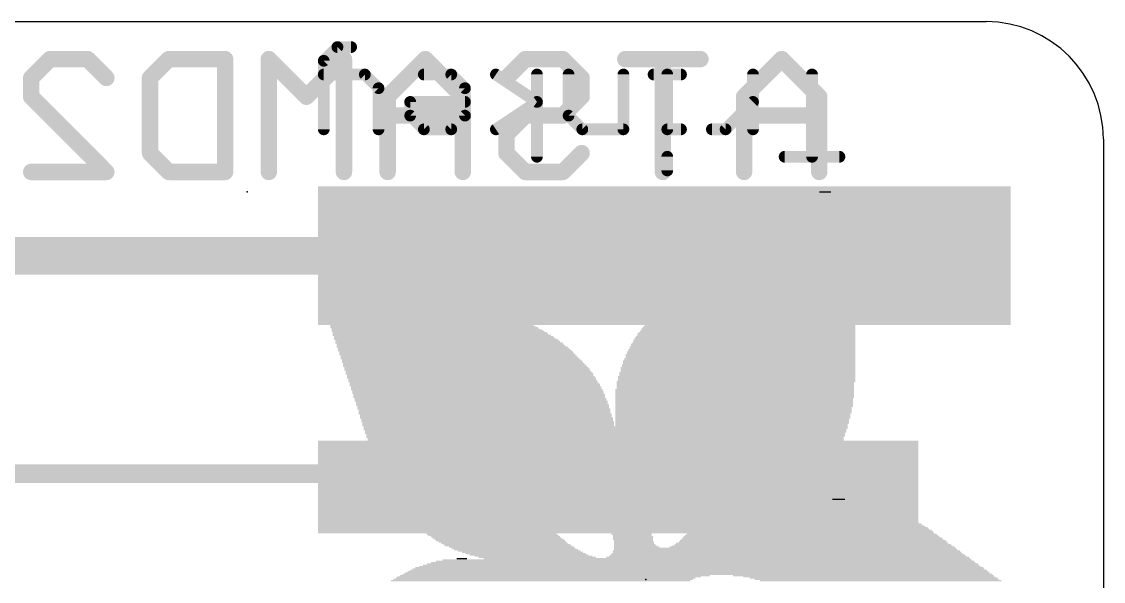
# Model space of a CAD drawing. Extents: x 1.7 to 53.6, y -6.2 to 6.2.
# Drawn here: x 41.88 to 53.59, y -0.02 to 6.03 of the extents above; entities that cross this region are included whole.
import ezdxf

# ---------------------------------------------------------------- set-up
doc = ezdxf.new("R2010")
doc.units = 0
for name, color, linetype in [('1', 12, 'CONTINUOUS'), ('20', 53, 'CONTINUOUS'), ('21', 40, 'CONTINUOUS'), ('22', 6, 'CONTINUOUS'), ('23', 53, 'CONTINUOUS'), ('24', 53, 'CONTINUOUS')]:
    doc.layers.add(name, color=color, linetype=linetype)

# ---------------------------------------------------------------- blocks, each defined once
blk = doc.blocks.new('RECT')
blk.add_solid([(-0.5, -0.5), (0.5, -0.5), (-0.5, 0.5), (0.5, 0.5)])

msp = doc.modelspace()

# ---------------------------------------------------------------- linework, layer by layer
at = {"layer": '1'}
for points, const_width in [([(48.841, 3.5), (38.5602, 3.5)], 0.4064), ([(48.198, 1.143), (40.1987, 1.143)], 0.2032), ([(48.341, 1), (48.198, 1.143)], 0.2032)]:
    msp.add_lwpolyline(points, dxfattribs=dict(at, const_width=const_width))
for points, const_width in [([(48.841, 3.3984, 1), (48.841, 3.6016)], 0.2032), ([(48.2339, 1.1789, 1), (48.1621, 1.1071)], 0.1016), ([(48.198, 1.0922, 1), (48.198, 1.1938)], 0.1016), ([(48.3051, 0.9641, 1), (48.3769, 1.0359)], 0.1016)]:
    msp.add_lwpolyline(points, format="xyb", dxfattribs=dict(at, const_width=const_width))
at = {"layer": '20'}
for p, q in [((4.445, 6.0325), (52.324, 6.0325)), ((53.594, 4.7625), (53.594, -4.7625))]:
    msp.add_line(p, q, dxfattribs=at)
msp.add_arc((52.324, 4.7625), 1.27, 0, 90, dxfattribs=at)
at = {"layer": '21', "const_width": 0.127}
for points in [[(45.1539, 5.6093), (45.3022, 5.7576)], [(45.3022, 5.7576), (45.4505, 5.7576)], [(45.1539, 4.8678), (45.1539, 5.6093)], [(45.5988, 5.461), (45.1539, 5.461)], [(45.7471, 5.3127), (45.5988, 5.461)], [(46.2377, 5.461), (46.5343, 5.461)], [(46.5343, 5.461), (46.6826, 5.3127)], [(47.0173, 5.461), (47.4622, 5.1644)], [(47.4622, 5.461), (47.4622, 4.5712)], [(47.8045, 5.0161), (47.8045, 5.461)], [(48.3977, 5.461), (48.3977, 4.8678)], [(49.0214, 5.461), (48.7248, 5.461)], [(48.8731, 4.8678), (48.8731, 5.461)], [(49.801, 5.461), (49.801, 4.8678)], [(50.4399, 5.461), (50.4399, 4.5712)], [(45.7471, 4.8678), (45.7471, 5.3127)], [(46.6826, 5.3127), (46.6826, 5.0161)], [(46.0894, 5.0161), (46.0894, 5.1644)], [(46.0894, 5.1644), (46.6826, 5.1644)], [(47.4622, 5.1644), (47.0173, 4.8678)], [(49.801, 5.1644), (49.5044, 4.8678)], [(46.2377, 4.8678), (46.0894, 5.0161)], [(46.6826, 5.0161), (46.5343, 4.8678)], [(47.9528, 4.8678), (47.8045, 5.0161)], [(46.5343, 4.8678), (46.2377, 4.8678)], [(48.3977, 4.8678), (47.9528, 4.8678)], [(49.0214, 4.8678), (48.8731, 4.8678)], [(49.5044, 4.8678), (49.3561, 4.8678)], [(48.8731, 4.4229), (48.8731, 4.5712)], [(50.7365, 4.5712), (50.1433, 4.5712)]]:
    msp.add_lwpolyline(points, dxfattribs=at)
at = {"layer": '21', "const_width": 0.0635}
for points in [[(45.3022, 5.7893, 1), (45.3022, 5.7258)], [(45.3246, 5.7351, 1), (45.2797, 5.78)], [(45.4505, 5.7258, 1), (45.4505, 5.7893)], [(45.1857, 5.6093, 1), (45.1221, 5.6093)], [(45.1314, 5.6317, 1), (45.1764, 5.5868)], [(45.1539, 5.4928, 1), (45.1539, 5.4293)], [(45.6212, 5.4835, 1), (45.5763, 5.4385)], [(45.5988, 5.4293, 1), (45.5988, 5.4928)], [(46.2377, 5.4928, 1), (46.2377, 5.4293)], [(46.5568, 5.4835, 1), (46.5118, 5.4385)], [(46.5343, 5.4293, 1), (46.5343, 5.4928)], [(47.0349, 5.4874, 1), (46.9997, 5.4346)], [(47.4939, 5.461, 1), (47.4304, 5.461)], [(47.8363, 5.461, 1), (47.7728, 5.461)], [(48.4295, 5.461, 1), (48.366, 5.461)], [(48.7248, 5.4928, 1), (48.7248, 5.4293)], [(48.9048, 5.461, 1), (48.8413, 5.461)], [(49.0214, 5.4293, 1), (49.0214, 5.4928)], [(49.8327, 5.461, 1), (49.7692, 5.461)], [(50.4717, 5.461, 1), (50.4082, 5.461)], [(45.7788, 5.3127, 1), (45.7153, 5.3127)], [(45.7246, 5.2903, 1), (45.7695, 5.3352)], [(46.7143, 5.3127, 1), (46.6508, 5.3127)], [(46.6601, 5.2903, 1), (46.705, 5.3352)], [(46.0894, 5.1962, 1), (46.0894, 5.1327)], [(46.1212, 5.1644, 1), (46.0577, 5.1644)], [(46.6826, 5.1327, 1), (46.6826, 5.1962)], [(47.4798, 5.138, 1), (47.4446, 5.1908)], [(47.4446, 5.138, 1), (47.4798, 5.1908)], [(49.8234, 5.142, 1), (49.7785, 5.1869)], [(46.0577, 5.0161, 1), (46.1212, 5.0161)], [(46.1119, 5.0386, 1), (46.067, 4.9937)], [(46.6508, 5.0161, 1), (46.7143, 5.0161)], [(46.705, 4.9937, 1), (46.6601, 5.0386)], [(47.7728, 5.0161, 1), (47.8363, 5.0161)], [(47.827, 5.0386, 1), (47.7821, 4.9937)], [(46.2377, 4.8996, 1), (46.2377, 4.8361)], [(46.2153, 4.8454, 1), (46.2602, 4.8903)], [(46.5118, 4.8903, 1), (46.5568, 4.8454)], [(46.5343, 4.8361, 1), (46.5343, 4.8996)], [(46.9997, 4.8942, 1), (47.0349, 4.8414)], [(47.9528, 4.8996, 1), (47.9528, 4.8361)], [(47.9304, 4.8454, 1), (47.9753, 4.8903)], [(48.3977, 4.8361, 1), (48.3977, 4.8996)], [(48.8731, 4.8996, 1), (48.8731, 4.8361)], [(49.0214, 4.8361, 1), (49.0214, 4.8996)], [(49.3561, 4.8996, 1), (49.3561, 4.8361)], [(49.4819, 4.8903, 1), (49.5268, 4.8454)], [(49.5044, 4.8361, 1), (49.5044, 4.8996)], [(45.1221, 4.8678, 1), (45.1857, 4.8678)], [(45.7153, 4.8678, 1), (45.7788, 4.8678)], [(48.366, 4.8678, 1), (48.4295, 4.8678)], [(48.8413, 4.8678, 1), (48.9048, 4.8678)], [(49.7692, 4.8678, 1), (49.8327, 4.8678)], [(47.4304, 4.5712, 1), (47.4939, 4.5712)], [(48.9048, 4.5712, 1), (48.8413, 4.5712)], [(50.1433, 4.603, 1), (50.1433, 4.5395)], [(50.4082, 4.5712, 1), (50.4717, 4.5712)], [(50.7365, 4.5395, 1), (50.7365, 4.603)], [(48.8413, 4.4229, 1), (48.9048, 4.4229)]]:
    msp.add_lwpolyline(points, format="xyb", dxfattribs=at)
at = {"layer": '22', "const_width": 0.1778}
for points in [[(41.9865, 5.4238), (42.1899, 5.6271)], [(42.1899, 5.6271), (42.5966, 5.6271)], [(42.5966, 5.6271), (42.8, 5.4238)], [(43.2728, 5.4238), (43.4762, 5.6271)], [(43.4762, 5.6271), (44.0863, 5.6271)], [(44.0863, 5.6271), (44.0863, 4.4069)], [(44.9659, 5.2204), (44.5592, 5.6271)], [(44.5592, 5.6271), (44.5592, 4.4069)], [(45.3727, 5.6271), (44.9659, 5.2204)], [(45.3727, 4.4069), (45.3727, 5.6271)], [(46.2522, 5.6271), (45.8455, 5.2204)], [(46.659, 5.2204), (46.2522, 5.6271)], [(47.1318, 5.4238), (47.3352, 5.6271)], [(47.3352, 5.6271), (47.742, 5.6271)], [(47.742, 5.6271), (47.9453, 5.4238)], [(49.2317, 5.6271), (48.4182, 5.6271)], [(48.8249, 4.4069), (48.8249, 5.6271)], [(50.1113, 5.6271), (49.7045, 5.2204)], [(50.518, 5.2204), (50.1113, 5.6271)], [(41.9865, 5.2204), (41.9865, 5.4238)], [(43.2728, 4.6103), (43.2728, 5.4238)], [(47.9453, 5.4238), (47.9453, 5.2204)], [(42.8, 4.4069), (41.9865, 5.2204)], [(45.8455, 5.2204), (45.8455, 4.4069)], [(46.659, 4.4069), (46.659, 5.2204)], [(47.9453, 5.2204), (47.742, 5.017)], [(49.7045, 5.2204), (49.7045, 4.4069)], [(50.518, 4.4069), (50.518, 5.2204)], [(46.659, 5.017), (45.8455, 5.017)], [(47.3352, 5.017), (47.1318, 4.8136)], [(47.742, 5.017), (47.3352, 5.017)], [(50.518, 5.017), (49.7045, 5.017)], [(47.1318, 4.8136), (47.1318, 4.6103)], [(43.4762, 4.4069), (43.2728, 4.6103)], [(47.1318, 4.6103), (47.3352, 4.4069)], [(47.742, 4.4069), (47.9453, 4.6103)], [(41.9865, 4.4069), (42.8, 4.4069)], [(44.0863, 4.4069), (43.4762, 4.4069)], [(47.3352, 4.4069), (47.742, 4.4069)]]:
    msp.add_lwpolyline(points, dxfattribs=at)
at = {"layer": '22', "const_width": 0.0889}
for points in [[(42.1899, 5.6716, 1), (42.1899, 5.5827)], [(42.2213, 5.5957, 1), (42.1584, 5.6586)], [(42.628, 5.6586, 1), (42.5652, 5.5957)], [(42.5966, 5.5827, 1), (42.5966, 5.6716)], [(43.4762, 5.6716, 1), (43.4762, 5.5827)], [(43.5076, 5.5957, 1), (43.4448, 5.6586)], [(44.1308, 5.6271, 1), (44.0419, 5.6271)], [(44.0863, 5.5827, 1), (44.0863, 5.6716)], [(44.5906, 5.6586, 1), (44.5277, 5.5957)], [(44.6036, 5.6271, 1), (44.5147, 5.6271)], [(45.4171, 5.6271, 1), (45.3282, 5.6271)], [(45.4041, 5.5957, 1), (45.3412, 5.6586)], [(46.2837, 5.6586, 1), (46.2208, 5.5957)], [(46.2837, 5.5957, 1), (46.2208, 5.6586)], [(47.3352, 5.6716, 1), (47.3352, 5.5827)], [(47.3666, 5.5957, 1), (47.3038, 5.6586)], [(47.7734, 5.6586, 1), (47.7105, 5.5957)], [(47.742, 5.5827, 1), (47.742, 5.6716)], [(48.4182, 5.6716, 1), (48.4182, 5.5827)], [(48.8694, 5.6271, 1), (48.7805, 5.6271)], [(49.2317, 5.5827, 1), (49.2317, 5.6716)], [(50.1427, 5.6586, 1), (50.0798, 5.5957)], [(50.1427, 5.5957, 1), (50.0798, 5.6586)], [(42.0309, 5.4238, 1), (41.942, 5.4238)], [(43.3173, 5.4238, 1), (43.2284, 5.4238)], [(47.9898, 5.4238, 1), (47.9009, 5.4238)], [(41.9551, 5.4552, 1), (42.0179, 5.3923)], [(42.7685, 5.3923, 1), (42.8314, 5.4552)], [(43.2414, 5.4552, 1), (43.3043, 5.3923)], [(47.1004, 5.4552, 1), (47.1633, 5.3923)], [(47.9139, 5.3923, 1), (47.9768, 5.4552)], [(42.0179, 5.2518, 1), (41.9551, 5.189)], [(44.9345, 5.2518, 1), (44.9973, 5.189)], [(44.9345, 5.189, 1), (44.9973, 5.2518)], [(45.8899, 5.2204, 1), (45.801, 5.2204)], [(45.8141, 5.2518, 1), (45.8769, 5.189)], [(46.7034, 5.2204, 1), (46.6145, 5.2204)], [(46.6276, 5.189, 1), (46.6904, 5.2518)], [(47.9768, 5.189, 1), (47.9139, 5.2518)], [(49.6731, 5.2518, 1), (49.7359, 5.189)], [(49.749, 5.2204, 1), (49.6601, 5.2204)], [(50.5625, 5.2204, 1), (50.4736, 5.2204)], [(50.4866, 5.189, 1), (50.5494, 5.2518)], [(41.942, 5.2204, 1), (42.0309, 5.2204)], [(47.9009, 5.2204, 1), (47.9898, 5.2204)], [(45.8455, 5.0615, 1), (45.8455, 4.9726)], [(46.659, 4.9726, 1), (46.659, 5.0615)], [(47.3352, 5.0615, 1), (47.3352, 4.9726)], [(47.3666, 4.9856, 1), (47.3038, 5.0484)], [(47.7105, 5.0484, 1), (47.7734, 4.9856)], [(47.742, 4.9726, 1), (47.742, 5.0615)], [(49.7045, 5.0615, 1), (49.7045, 4.9726)], [(50.518, 4.9726, 1), (50.518, 5.0615)], [(47.1004, 4.8451, 1), (47.1633, 4.7822)], [(47.1763, 4.8136, 1), (47.0874, 4.8136)], [(43.3043, 4.6417, 1), (43.2414, 4.5788)], [(47.1633, 4.6417, 1), (47.1004, 4.5788)], [(47.9768, 4.5788, 1), (47.9139, 4.6417)], [(43.2284, 4.6103, 1), (43.3173, 4.6103)], [(47.0874, 4.6103, 1), (47.1763, 4.6103)], [(41.9865, 4.4514, 1), (41.9865, 4.3624)], [(42.7685, 4.3755, 1), (42.8314, 4.4383)], [(42.8, 4.3624, 1), (42.8, 4.4514)], [(43.4762, 4.4514, 1), (43.4762, 4.3624)], [(43.4448, 4.3755, 1), (43.5076, 4.4383)], [(44.0419, 4.4069, 1), (44.1308, 4.4069)], [(44.0863, 4.3624, 1), (44.0863, 4.4514)], [(44.5147, 4.4069, 1), (44.6036, 4.4069)], [(45.3282, 4.4069, 1), (45.4171, 4.4069)], [(45.801, 4.4069, 1), (45.8899, 4.4069)], [(46.6145, 4.4069, 1), (46.7034, 4.4069)], [(47.3352, 4.4514, 1), (47.3352, 4.3624)], [(47.3038, 4.3755, 1), (47.3666, 4.4383)], [(47.7105, 4.4383, 1), (47.7734, 4.3755)], [(47.742, 4.3624, 1), (47.742, 4.4514)], [(48.7805, 4.4069, 1), (48.8694, 4.4069)], [(49.6601, 4.4069, 1), (49.749, 4.4069)], [(50.4736, 4.4069, 1), (50.5625, 4.4069)]]:
    msp.add_lwpolyline(points, format="xyb", dxfattribs=at)
at = {"layer": '23'}
msp.add_point((48.641, 0), dxfattribs=at)
at = {"layer": '24'}
msp.add_point((44.323, 4.191), dxfattribs=at)

# ---------------------------------------------------------------- block references
at = {"layer": '1', "xscale": 7.5, "yscale": 1.5, "rotation": 180}
msp.add_blockref('RECT', (48.841, 3.5), dxfattribs=at)
at = {"layer": '1', "xscale": 6.5, "rotation": 180}
msp.add_blockref('RECT', (48.341, 1), dxfattribs=at)
at = {"layer": '22'}
for p, xscale, yscale in [((50.5746, 4.0932), 0.5029, 0.014), ((50.5746, 4.1072), 0.475, 0.014), ((50.5746, 4.1212), 0.4191, 0.0139), ((50.5816, 4.1351), 0.3772, 0.014), ((50.5746, 4.1491), 0.3353, 0.014), ((50.5746, 4.1631), 0.2794, 0.0139), ((50.5816, 4.177), 0.2095, 0.014), ((50.5816, 4.191), 0.1257, 0.014), ((50.5257, 3.9815), 0.7125, 0.0139), ((50.5327, 3.9954), 0.6985, 0.014), ((50.5466, 4.0094), 0.6705, 0.014), ((50.5466, 4.0233), 0.6426, 0.0139), ((50.5536, 4.0373), 0.6286, 0.014), ((50.5606, 4.0513), 0.5868, 0.014), ((50.5606, 4.0653), 0.5588, 0.014), ((50.5746, 4.0793), 0.5309, 0.0139), ((50.4629, 3.8697), 0.8941, 0.014), ((50.4698, 3.8837), 0.8802, 0.0139), ((50.4838, 3.8976), 0.8522, 0.014), ((50.4838, 3.9116), 0.8242, 0.014), ((50.4908, 3.9256), 0.8103, 0.014), ((50.5048, 3.9396), 0.7823, 0.0139), ((50.5117, 3.9535), 0.7684, 0.014), ((50.5257, 3.9675), 0.7404, 0.014), ((50.379, 3.744), 1.0618, 0.0139), ((50.386, 3.7579), 1.0478, 0.014), ((50.393, 3.7719), 1.0338, 0.014), ((50.407, 3.7859), 1.0059, 0.014), ((50.4139, 3.7999), 0.9919, 0.0139), ((50.4279, 3.8138), 0.964, 0.014), ((50.4349, 3.8278), 0.95, 0.014), ((50.4419, 3.8418), 0.936, 0.0139), ((50.4559, 3.8557), 0.9081, 0.014), ((50.3022, 3.6322), 1.2154, 0.014), ((50.3092, 3.6462), 1.2015, 0.014), ((50.3232, 3.6602), 1.1735, 0.0139), ((50.3301, 3.6741), 1.1596, 0.014), ((50.3371, 3.6881), 1.1456, 0.014), ((50.3511, 3.7021), 1.1176, 0.0139), ((50.3581, 3.716), 1.1037, 0.014), ((50.3651, 3.73), 1.0897, 0.014), ((50.2184, 3.5065), 1.3831, 0.014), ((50.2254, 3.5205), 1.3691, 0.0139), ((50.2324, 3.5344), 1.3551, 0.014), ((50.2463, 3.5484), 1.3272, 0.014), ((50.2533, 3.5624), 1.3132, 0.0139), ((50.2602, 3.5763), 1.2993, 0.014), ((50.2743, 3.5903), 1.2713, 0.014), ((50.2813, 3.6042), 1.2573, 0.0139), ((50.2882, 3.6182), 1.2434, 0.014), ((50.1416, 3.3947), 1.5367, 0.014), ((50.1485, 3.4087), 1.5228, 0.014), ((50.1555, 3.4226), 1.5088, 0.0139), ((50.1695, 3.4366), 1.4809, 0.014), ((50.1765, 3.4506), 1.4669, 0.014), ((50.1835, 3.4646), 1.4529, 0.0139), ((50.1974, 3.4785), 1.425, 0.014), ((50.2044, 3.4925), 1.411, 0.014), ((45.5454, 3.283), 0.6426, 0.0139), ((45.5314, 3.2969), 0.5868, 0.014), ((45.5175, 3.3109), 0.5309, 0.014), ((45.5035, 3.3249), 0.475, 0.0139), ((45.4965, 3.3388), 0.4051, 0.014), ((45.4825, 3.3528), 0.3492, 0.014), ((45.4686, 3.3668), 0.2655, 0.014), ((45.4616, 3.3808), 0.1677, 0.0139), ((50.0647, 3.283), 1.6904, 0.0139), ((50.0717, 3.2969), 1.6764, 0.014), ((50.0787, 3.3109), 1.6625, 0.014), ((50.0926, 3.3249), 1.6345, 0.0139), ((50.0996, 3.3388), 1.6206, 0.014), ((50.1066, 3.3528), 1.6066, 0.014), ((50.1206, 3.3668), 1.5787, 0.014), ((50.1275, 3.3808), 1.5647, 0.0139), ((45.6781, 3.1712), 1.0478, 0.014), ((45.699, 3.1572), 1.0897, 0.014), ((45.6572, 3.1852), 1.0059, 0.0139), ((45.6222, 3.2131), 0.908, 0.014), ((45.6432, 3.1991), 0.9499, 0.014), ((45.6083, 3.2271), 0.8521, 0.014), ((45.5733, 3.255), 0.7544, 0.014), ((45.5943, 3.241), 0.7963, 0.0139), ((45.5594, 3.269), 0.6985, 0.014), ((49.9739, 3.1572), 1.872, 0.014), ((49.9879, 3.1712), 1.8441, 0.014), ((49.9948, 3.1852), 1.8301, 0.0139), ((50.0019, 3.1991), 1.8161, 0.014), ((50.0158, 3.2131), 1.7882, 0.014), ((50.0228, 3.2271), 1.7742, 0.014), ((50.0368, 3.241), 1.7463, 0.0139), ((50.0438, 3.255), 1.7323, 0.014), ((50.0507, 3.269), 1.7184, 0.014), ((45.7549, 3.1153), 1.2294, 0.014), ((45.7968, 3.0874), 1.3132, 0.014), ((45.8387, 3.0594), 1.397, 0.014), ((45.8597, 3.0455), 1.439, 0.0139), ((45.734, 3.1293), 1.1875, 0.014), ((45.7759, 3.1014), 1.2713, 0.0139), ((45.8178, 3.0734), 1.3551, 0.014), ((45.72, 3.1433), 1.1316, 0.0139), ((49.9041, 3.0455), 2.0117, 0.0139), ((49.911, 3.0594), 1.9978, 0.014), ((49.925, 3.0734), 1.9698, 0.014), ((49.932, 3.0874), 1.9558, 0.014), ((49.939, 3.1014), 1.9419, 0.0139), ((49.946, 3.1153), 1.9279, 0.014), ((49.9599, 3.1293), 1.9, 0.014), ((49.9669, 3.1433), 1.886, 0.0139), ((45.8807, 3.0315), 1.4809, 0.014), ((45.9016, 3.0175), 1.5228, 0.014), ((45.9295, 3.0036), 1.5507, 0.0139), ((45.9505, 2.9896), 1.5926, 0.014), ((45.9715, 2.9756), 1.6345, 0.014), ((45.9994, 2.9617), 1.6904, 0.0139), ((46.0204, 2.9477), 1.7323, 0.014), ((46.0483, 2.9337), 1.7602, 0.014), ((49.8482, 2.9337), 2.1235, 0.014), ((49.8552, 2.9477), 2.1095, 0.014), ((49.8621, 2.9617), 2.0955, 0.0139), ((49.8691, 2.9756), 2.0816, 0.014), ((49.8761, 2.9896), 2.0676, 0.014), ((49.8831, 3.0036), 2.0536, 0.0139), ((49.8901, 3.0175), 2.0397, 0.014), ((49.8971, 3.0315), 2.0257, 0.014), ((46.0902, 2.9058), 1.844, 0.0139), ((46.0693, 2.9197), 1.8021, 0.014), ((46.1181, 2.8918), 1.8719, 0.014), ((46.1391, 2.8778), 1.9138, 0.014), ((46.1601, 2.8639), 1.9558, 0.0139), ((46.188, 2.8499), 1.9838, 0.014), ((46.2229, 2.822), 2.0536, 0.0139), ((46.2439, 2.808), 2.0955, 0.014), ((46.209, 2.8359), 2.0257, 0.014), ((49.7923, 2.808), 2.2352, 0.014), ((49.7993, 2.8359), 2.2213, 0.014), ((49.7993, 2.822), 2.2213, 0.0139), ((49.8063, 2.8499), 2.2073, 0.014), ((49.8133, 2.8639), 2.1933, 0.0139), ((49.8202, 2.8778), 2.1794, 0.014), ((49.8272, 2.8918), 2.1654, 0.014), ((49.8342, 2.9058), 2.1514, 0.0139), ((49.8411, 2.9197), 2.1375, 0.014), ((46.2649, 2.794), 2.1095, 0.014), ((46.2788, 2.78), 2.1374, 0.014), ((46.2998, 2.7661), 2.1793, 0.0139), ((46.3486, 2.7242), 2.2491, 0.0139), ((46.3347, 2.7381), 2.2212, 0.014), ((46.3208, 2.7521), 2.1933, 0.014), ((46.3626, 2.7102), 2.2492, 0.014), ((46.3766, 2.6962), 2.2771, 0.014), ((49.7504, 2.7102), 2.3191, 0.014), ((49.7504, 2.6962), 2.3191, 0.014), ((49.7574, 2.7242), 2.3051, 0.0139), ((49.7644, 2.7381), 2.2911, 0.014), ((49.7713, 2.7661), 2.2772, 0.0139), ((49.7713, 2.7521), 2.2772, 0.014), ((49.7783, 2.78), 2.2632, 0.014), ((49.7853, 2.794), 2.2492, 0.014), ((46.3906, 2.6823), 2.3051, 0.0139), ((46.4115, 2.6683), 2.319, 0.014), ((46.4185, 2.6543), 2.333, 0.014), ((46.4325, 2.6403), 2.3609, 0.014), ((46.4535, 2.6263), 2.3749, 0.0139), ((46.4604, 2.6124), 2.3888, 0.014), ((46.4744, 2.5984), 2.4168, 0.014), ((46.4884, 2.5844), 2.4169, 0.0139), ((46.4953, 2.5705), 2.4308, 0.014), ((49.7084, 2.5844), 2.4029, 0.0139), ((49.7084, 2.5705), 2.4029, 0.014), ((49.7155, 2.6124), 2.3889, 0.014), ((49.7155, 2.5984), 2.3889, 0.014), ((49.7225, 2.6263), 2.3749, 0.0139), ((49.7294, 2.6543), 2.361, 0.014), ((49.7294, 2.6403), 2.361, 0.014), ((49.7364, 2.6683), 2.347, 0.014), ((49.7434, 2.6823), 2.333, 0.0139), ((46.5093, 2.5565), 2.4588, 0.014), ((46.5303, 2.5286), 2.4727, 0.014), ((46.5442, 2.5146), 2.5006, 0.014), ((46.5233, 2.5426), 2.4587, 0.0139), ((46.5582, 2.5006), 2.5006, 0.014), ((46.5652, 2.4867), 2.5146, 0.0139), ((46.5722, 2.4727), 2.5286, 0.014), ((46.5862, 2.4587), 2.5285, 0.014), ((49.6736, 2.4587), 2.4727, 0.014), ((49.6805, 2.4867), 2.4588, 0.0139), ((49.6805, 2.4727), 2.4588, 0.014), ((49.6875, 2.5146), 2.4448, 0.014), ((49.6875, 2.5006), 2.4448, 0.014), ((49.6945, 2.5426), 2.4308, 0.0139), ((49.6945, 2.5286), 2.4308, 0.014), ((49.7015, 2.5565), 2.4169, 0.014), ((46.6001, 2.4308), 2.5565, 0.014), ((46.5932, 2.4447), 2.5425, 0.0139), ((46.614, 2.4168), 2.5565, 0.014), ((46.6211, 2.4028), 2.5705, 0.0139), ((46.6281, 2.3889), 2.5845, 0.014), ((46.642, 2.3749), 2.5844, 0.014), ((46.649, 2.3609), 2.5984, 0.014), ((46.656, 2.347), 2.6124, 0.0139), ((49.6526, 2.3609), 2.5146, 0.014), ((49.6526, 2.347), 2.5146, 0.0139), ((49.6596, 2.3889), 2.5007, 0.014), ((49.6596, 2.3749), 2.5007, 0.014), ((49.6666, 2.4308), 2.4867, 0.014), ((49.6666, 2.4168), 2.4867, 0.014), ((49.6666, 2.4028), 2.4867, 0.0139), ((49.6736, 2.4447), 2.4727, 0.0139), ((46.67, 2.333), 2.6124, 0.014), ((46.677, 2.319), 2.6263, 0.014), ((46.684, 2.3051), 2.6403, 0.0139), ((46.6979, 2.2911), 2.6404, 0.014), ((46.7049, 2.2771), 2.6543, 0.014), ((46.7049, 2.2631), 2.6543, 0.0139), ((46.7189, 2.2492), 2.6543, 0.014), ((46.7328, 2.2212), 2.6822, 0.014), ((46.7259, 2.2352), 2.6683, 0.014), ((49.6316, 2.2352), 2.5566, 0.014), ((49.6316, 2.2212), 2.5566, 0.014), ((49.6386, 2.2911), 2.5426, 0.014), ((49.6386, 2.2771), 2.5426, 0.014), ((49.6386, 2.2631), 2.5426, 0.0139), ((49.6386, 2.2492), 2.5426, 0.014), ((49.6456, 2.319), 2.5286, 0.014), ((49.6456, 2.3051), 2.5286, 0.0139), ((49.6526, 2.333), 2.5146, 0.014), ((46.7398, 2.2073), 2.6682, 0.0139), ((46.7468, 2.1933), 2.6822, 0.014), ((46.7538, 2.1793), 2.6962, 0.014), ((46.7677, 2.1514), 2.6963, 0.014), ((46.7677, 2.1374), 2.6963, 0.014), ((46.7608, 2.1654), 2.6823, 0.0139), ((46.7817, 2.1235), 2.6962, 0.0139), ((46.7887, 2.1095), 2.7102, 0.014), ((49.6177, 2.1374), 2.5845, 0.014), ((49.6106, 2.1235), 2.5705, 0.0139), ((49.6106, 2.1095), 2.5705, 0.014), ((49.6247, 2.1933), 2.5705, 0.014), ((49.6247, 2.1793), 2.5705, 0.014), ((49.6247, 2.1654), 2.5705, 0.0139), ((49.6247, 2.1514), 2.5705, 0.014), ((49.6316, 2.2073), 2.5566, 0.0139), ((46.7887, 2.0955), 2.7102, 0.014), ((46.8027, 2.0815), 2.7102, 0.014), ((46.8027, 2.0676), 2.7102, 0.0139), ((46.8097, 2.0536), 2.7241, 0.014), ((46.8167, 2.0396), 2.7101, 0.014), ((46.8237, 2.0257), 2.7241, 0.0139), ((46.8237, 2.0117), 2.7241, 0.014), ((46.8376, 1.9977), 2.7242, 0.014), ((49.6037, 2.0536), 2.5845, 0.014), ((49.6037, 2.0396), 2.5845, 0.014), ((49.6037, 2.0257), 2.5845, 0.0139), ((49.6037, 2.0117), 2.5845, 0.014), ((49.6037, 1.9977), 2.5845, 0.014), ((49.6106, 2.0955), 2.5705, 0.014), ((49.6106, 2.0815), 2.5705, 0.014), ((49.6106, 2.0676), 2.5705, 0.0139), ((46.8376, 1.9838), 2.7242, 0.0139), ((46.8376, 1.9698), 2.7242, 0.014), ((46.8516, 1.9558), 2.7241, 0.014), ((46.8516, 1.9418), 2.7241, 0.014), ((46.8586, 1.9279), 2.7381, 0.0139), ((46.8655, 1.9139), 2.7241, 0.014), ((46.8655, 1.8999), 2.7241, 0.014), ((46.8726, 1.886), 2.7381, 0.0139), ((46.8795, 1.872), 2.7242, 0.014), ((49.6037, 1.9838), 2.5845, 0.0139), ((49.6037, 1.9698), 2.5845, 0.014), ((49.5967, 1.9558), 2.5705, 0.014), ((49.5967, 1.9418), 2.5705, 0.014), ((49.5967, 1.9279), 2.5705, 0.0139), ((49.5967, 1.9139), 2.5705, 0.014), ((49.5967, 1.8999), 2.5705, 0.014), ((49.5967, 1.886), 2.5705, 0.0139), ((49.5967, 1.872), 2.5705, 0.014), ((46.8795, 1.858), 2.7242, 0.014), ((46.8865, 1.8441), 2.7382, 0.0139), ((46.9004, 1.7882), 2.7381, 0.0139), ((46.8935, 1.8301), 2.7242, 0.014), ((46.8935, 1.8161), 2.7242, 0.014), ((46.8935, 1.8021), 2.7242, 0.014), ((46.9075, 1.7742), 2.7241, 0.014), ((46.9075, 1.7602), 2.7241, 0.014), ((49.5896, 1.858), 2.5565, 0.014), ((49.5896, 1.8441), 2.5565, 0.0139), ((49.5896, 1.8301), 2.5565, 0.014), ((49.5896, 1.8161), 2.5565, 0.014), ((49.5896, 1.8021), 2.5565, 0.014), ((49.5827, 1.7882), 2.5426, 0.0139), ((49.5827, 1.7742), 2.5426, 0.014), ((49.5827, 1.7602), 2.5426, 0.014), ((46.9145, 1.7463), 2.7381, 0.0139), ((46.9214, 1.7323), 2.7242, 0.014), ((46.9214, 1.7183), 2.7242, 0.014), ((46.9284, 1.7044), 2.7382, 0.0139), ((46.9354, 1.6904), 2.7242, 0.014), ((46.9354, 1.6764), 2.7242, 0.014), ((46.9354, 1.6624), 2.7242, 0.014), ((48.2067, 1.6484), 5.2387, 0.0139), ((48.2067, 1.6345), 5.2387, 0.014), ((49.5827, 1.7463), 2.5426, 0.0139), ((49.5757, 1.7323), 2.5286, 0.014), ((49.5757, 1.7183), 2.5286, 0.014), ((49.5757, 1.7044), 2.5286, 0.0139), ((49.5757, 1.6904), 2.5286, 0.014), ((49.5687, 1.6764), 2.5146, 0.014), ((49.5687, 1.6624), 2.5146, 0.014), ((48.1997, 1.6205), 5.2248, 0.014), ((48.2067, 1.6066), 5.2108, 0.0139), ((48.2067, 1.5926), 5.2108, 0.014), ((48.1997, 1.5786), 5.1968, 0.014), ((48.2067, 1.5647), 5.1829, 0.0139), ((48.2067, 1.5507), 5.1829, 0.014), ((48.1997, 1.5367), 5.1689, 0.014), ((48.2067, 1.5227), 5.1549, 0.014), ((48.2067, 1.5088), 5.1549, 0.0139), ((48.1997, 1.4948), 5.141, 0.014), ((48.2067, 1.4808), 5.127, 0.014), ((47.4453, 1.4668), 3.6042, 0.0139), ((47.4244, 1.4529), 3.5623, 0.014), ((47.4243, 1.4389), 3.5344, 0.014), ((47.4034, 1.411), 3.4925, 0.014), ((47.4104, 1.425), 3.5065, 0.0139), ((50.0507, 1.4668), 1.411, 0.0139), ((50.0647, 1.4529), 1.383, 0.014), ((50.0717, 1.4389), 1.3691, 0.014), ((50.0717, 1.425), 1.3411, 0.0139), ((50.0717, 1.411), 1.3411, 0.014), ((47.3964, 1.397), 3.4506, 0.014), ((47.3894, 1.383), 3.4366, 0.014), ((47.3825, 1.3691), 3.4227, 0.0139), ((47.3825, 1.3551), 3.3947, 0.014), ((47.3755, 1.3411), 3.3807, 0.014), ((47.3685, 1.3272), 3.3667, 0.0139), ((47.3544, 1.2853), 3.3109, 0.0139), ((47.3685, 1.3132), 3.3389, 0.014), ((47.3615, 1.2992), 3.3249, 0.014), ((50.0717, 1.397), 1.3131, 0.014), ((50.0717, 1.383), 1.3131, 0.014), ((50.0647, 1.3691), 1.2992, 0.0139), ((50.0717, 1.3551), 1.2853, 0.014), ((50.0577, 1.3132), 1.2573, 0.014), ((50.0577, 1.2992), 1.2573, 0.014), ((50.0507, 1.2853), 1.2434, 0.0139), ((50.0647, 1.3411), 1.2713, 0.014), ((50.0647, 1.3272), 1.2713, 0.0139), ((47.3545, 1.2713), 3.283, 0.014), ((47.3545, 1.2573), 3.283, 0.014), ((47.3545, 1.2433), 3.255, 0.014), ((47.3475, 1.2294), 3.241, 0.0139), ((47.3406, 1.2154), 3.2271, 0.014), ((46.6001, 1.1875), 1.7183, 0.0139), ((47.3476, 1.2014), 3.2131, 0.014), ((46.5792, 1.1735), 1.6485, 0.014), ((48.2137, 1.1875), 1.4529, 0.0139), ((48.2486, 1.1735), 1.3551, 0.014), ((50.0088, 1.1735), 1.1874, 0.014), ((50.0507, 1.2713), 1.2434, 0.014), ((50.0437, 1.2573), 1.2294, 0.014), ((50.0437, 1.2433), 1.2294, 0.014), ((50.0367, 1.2294), 1.2154, 0.0139), ((50.0297, 1.2154), 1.2015, 0.014), ((50.0297, 1.2014), 1.2015, 0.014), ((50.0228, 1.1875), 1.1875, 0.0139), ((46.5652, 1.1595), 1.6205, 0.014), ((46.5652, 1.1456), 1.5926, 0.0139), ((46.5652, 1.1316), 1.5926, 0.014), ((46.5652, 1.1176), 1.5646, 0.014), ((46.5652, 1.1036), 1.5646, 0.014), ((46.5722, 1.0897), 1.5507, 0.0139), ((46.5722, 1.0757), 1.5507, 0.014), ((46.5792, 1.0617), 1.5367, 0.014), ((46.5792, 1.0477), 1.5367, 0.0139), ((48.2695, 1.1595), 1.3132, 0.014), ((48.2765, 1.1456), 1.2712, 0.0139), ((48.2835, 1.1316), 1.2294, 0.014), ((48.2975, 1.1176), 1.2014, 0.014), ((48.3045, 1.1036), 1.1595, 0.014), ((48.3184, 1.0897), 1.1316, 0.0139), ((48.3184, 1.0757), 1.1036, 0.014), ((48.3324, 1.0617), 1.0757, 0.014), ((48.3324, 1.0477), 1.0478, 0.0139), ((49.9669, 1.0757), 1.1316, 0.014), ((49.9599, 1.0617), 1.1176, 0.014), ((49.9529, 1.0477), 1.1036, 0.0139), ((49.9739, 1.0897), 1.1455, 0.0139), ((50.0088, 1.1595), 1.1874, 0.014), ((50.0018, 1.1456), 1.1734, 0.0139), ((49.9948, 1.1316), 1.1595, 0.014), ((49.9879, 1.1176), 1.1455, 0.014), ((49.9879, 1.1036), 1.1455, 0.014), ((46.5862, 1.0338), 1.5227, 0.014), ((46.5862, 1.0198), 1.5227, 0.014), ((46.5931, 1.0059), 1.5088, 0.0139), ((46.5931, 0.9919), 1.5088, 0.014), ((46.6001, 0.9779), 1.4948, 0.014), ((46.6141, 0.9639), 1.4948, 0.014), ((46.6141, 0.95), 1.4948, 0.0139), ((46.6211, 0.936), 1.4808, 0.014), ((48.3394, 1.0338), 1.0058, 0.014), ((48.3464, 1.0198), 0.9919, 0.014), ((48.3464, 1.0059), 0.9639, 0.0139), ((48.3533, 0.9919), 0.9499, 0.014), ((48.3604, 0.9779), 0.9081, 0.014), ((48.3674, 0.9639), 0.8941, 0.014), ((48.3743, 0.95), 0.8802, 0.0139), ((48.3743, 0.936), 0.8522, 0.014), ((49.8831, 0.95), 1.0477, 0.0139), ((49.8761, 0.936), 1.0338, 0.014), ((49.911, 0.9919), 1.0756, 0.014), ((49.9041, 0.9779), 1.0617, 0.014), ((49.8971, 0.9639), 1.0477, 0.014), ((49.939, 1.0338), 1.1037, 0.014), ((49.925, 1.0059), 1.0757, 0.0139), ((49.932, 1.0198), 1.0897, 0.014), ((46.6281, 0.922), 1.4947, 0.014), ((46.635, 0.9081), 1.4808, 0.0139), ((46.642, 0.8941), 1.4668, 0.014), ((46.649, 0.8801), 1.4808, 0.014), ((46.656, 0.8662), 1.4668, 0.0139), ((46.67, 0.8522), 1.4669, 0.014), ((46.67, 0.8382), 1.4669, 0.014), ((46.684, 0.8242), 1.4669, 0.014), ((48.3813, 0.922), 0.8382, 0.014), ((48.3813, 0.9081), 0.8102, 0.0139), ((48.3882, 0.8941), 0.7963, 0.014), ((48.3882, 0.8801), 0.7683, 0.014), ((48.3953, 0.8662), 0.7543, 0.0139), ((48.4022, 0.8522), 0.7404, 0.014), ((48.4023, 0.8382), 0.7125, 0.014), ((48.4093, 0.8242), 0.6985, 0.014), ((49.7783, 0.8242), 0.95, 0.014), ((49.7923, 0.8382), 0.9499, 0.014), ((49.7993, 0.8522), 0.9639, 0.014), ((49.8272, 0.8801), 0.9919, 0.014), ((49.8202, 0.8662), 0.9779, 0.0139), ((49.8411, 0.8941), 0.9919, 0.014), ((49.8621, 0.922), 1.0338, 0.014), ((49.8551, 0.9081), 1.0198, 0.0139), ((50.7422, 0.8242), 0.6706, 0.014), ((50.7352, 0.8382), 0.5448, 0.014), ((50.7353, 0.8522), 0.4051, 0.014), ((50.7283, 0.8662), 0.1397, 0.0139), ((46.691, 0.8103), 1.4529, 0.0139), ((46.7049, 0.7963), 1.4529, 0.014), ((46.7119, 0.7823), 1.4669, 0.014), ((46.7189, 0.7684), 1.4529, 0.0139), ((46.7328, 0.7544), 1.4529, 0.014), ((46.7468, 0.7404), 1.4528, 0.014), ((46.7538, 0.7265), 1.4389, 0.0139), ((46.7608, 0.7125), 1.4529, 0.014), ((46.7748, 0.6985), 1.4529, 0.014), ((48.4162, 0.8103), 0.6846, 0.0139), ((48.4162, 0.7963), 0.6566, 0.014), ((48.4162, 0.7823), 0.6566, 0.014), ((48.4232, 0.7684), 0.6426, 0.0139), ((48.4232, 0.7544), 0.6146, 0.014), ((48.4302, 0.7404), 0.6007, 0.014), ((48.4372, 0.7265), 0.5867, 0.0139), ((48.4372, 0.7125), 0.5867, 0.014), ((48.4372, 0.6985), 0.5588, 0.014), ((50.3301, 0.6985), 2.1932, 0.014), ((50.3231, 0.7125), 2.1514, 0.014), ((49.6945, 0.7404), 0.8661, 0.014), ((49.6805, 0.7265), 0.8382, 0.0139), ((49.7084, 0.7544), 0.8661, 0.014), ((49.7224, 0.7684), 0.894, 0.0139), ((49.7504, 0.7963), 0.9221, 0.014), ((49.7364, 0.7823), 0.8941, 0.014), ((49.7643, 0.8103), 0.922, 0.0139), ((50.7423, 0.7265), 1.2573, 0.0139), ((50.7423, 0.7404), 1.1735, 0.014), ((50.7492, 0.7544), 1.1036, 0.014), ((50.7422, 0.7684), 1.0338, 0.0139), ((50.7422, 0.7823), 0.95, 0.014), ((50.7422, 0.7963), 0.8662, 0.014), ((50.7423, 0.8103), 0.7823, 0.0139), ((46.7818, 0.6845), 1.4389, 0.014), ((46.7957, 0.6705), 1.4389, 0.0139), ((46.8097, 0.6566), 1.4389, 0.014), ((46.8237, 0.6426), 1.4389, 0.014), ((46.8376, 0.6287), 1.439, 0.0139), ((46.8446, 0.6147), 1.425, 0.014), ((46.8586, 0.6007), 1.4249, 0.014), ((46.8726, 0.5867), 1.4249, 0.0139), ((48.4442, 0.6845), 0.5449, 0.014), ((48.4442, 0.6705), 0.5449, 0.0139), ((48.4512, 0.6566), 0.5309, 0.014), ((48.4582, 0.6426), 0.5169, 0.014), ((48.4582, 0.6287), 0.5169, 0.0139), ((48.4581, 0.6147), 0.489, 0.014), ((48.4581, 0.6007), 0.489, 0.014), ((48.4651, 0.5867), 0.475, 0.0139), ((50.4, 0.5867), 2.4727, 0.0139), ((50.4, 0.6007), 2.4447, 0.014), ((50.3929, 0.6147), 2.4029, 0.014), ((50.379, 0.6287), 2.3749, 0.0139), ((50.372, 0.6426), 2.333, 0.014), ((50.3581, 0.6705), 2.2771, 0.0139), ((50.3651, 0.6566), 2.2911, 0.014), ((50.3441, 0.6845), 2.2212, 0.014), ((46.8865, 0.5728), 1.425, 0.014), ((46.9004, 0.5588), 1.4249, 0.014), ((46.9145, 0.5448), 1.4249, 0.014), ((46.9284, 0.5309), 1.425, 0.0139), ((46.9494, 0.5169), 1.4109, 0.014), ((46.9633, 0.5029), 1.411, 0.014), ((46.9773, 0.4889), 1.411, 0.0139), ((46.9913, 0.475), 1.411, 0.014), ((48.4651, 0.5728), 0.475, 0.014), ((48.4721, 0.5588), 0.461, 0.014), ((48.4721, 0.5448), 0.461, 0.014), ((48.4791, 0.5309), 0.447, 0.0139), ((48.4791, 0.5169), 0.447, 0.014), ((48.4861, 0.5029), 0.4331, 0.014), ((48.4861, 0.4889), 0.4331, 0.0139), ((48.4931, 0.475), 0.4191, 0.014), ((50.4349, 0.475), 2.7381, 0.014), ((50.4349, 0.4889), 2.7102, 0.0139), ((50.4279, 0.5029), 2.6682, 0.014), ((50.4279, 0.5169), 2.6404, 0.014), ((50.4279, 0.5309), 2.6124, 0.0139), ((50.4209, 0.5448), 2.5704, 0.014), ((50.4069, 0.5728), 2.5146, 0.014), ((50.4209, 0.5588), 2.5426, 0.014), ((47.0122, 0.461), 1.397, 0.014), ((47.0262, 0.4471), 1.397, 0.0139), ((47.0541, 0.4331), 1.397, 0.014), ((47.0681, 0.4191), 1.397, 0.014), ((47.0891, 0.4051), 1.3831, 0.014), ((47.11, 0.3911), 1.369, 0.0139), ((47.138, 0.3772), 1.3691, 0.014), ((47.1519, 0.3632), 1.3691, 0.014), ((47.1868, 0.3493), 1.3551, 0.0139), ((48.5001, 0.461), 0.4331, 0.014), ((48.5001, 0.4471), 0.4331, 0.0139), ((48.5001, 0.4331), 0.4331, 0.014), ((48.507, 0.4191), 0.4191, 0.014), ((48.5419, 0.3493), 0.4889, 0.0139), ((48.514, 0.4051), 0.433, 0.014), ((48.514, 0.3911), 0.433, 0.0139), ((48.521, 0.3772), 0.447, 0.014), ((48.528, 0.3632), 0.461, 0.014), ((50.4419, 0.3493), 3.0873, 0.0139), ((50.4419, 0.3632), 3.0315, 0.014), ((50.4489, 0.3772), 2.9895, 0.014), ((50.4419, 0.3911), 2.9477, 0.0139), ((50.4489, 0.4051), 2.9057, 0.014), ((50.4489, 0.4191), 2.8779, 0.014), ((50.4419, 0.4331), 2.8359, 0.014), ((50.4419, 0.4471), 2.8079, 0.0139), ((50.4349, 0.461), 2.7661, 0.014), ((47.2078, 0.3353), 1.3412, 0.014), ((47.2358, 0.3213), 1.3411, 0.014), ((47.2707, 0.3074), 1.3271, 0.0139), ((47.3056, 0.2934), 1.3132, 0.014), ((47.3405, 0.2794), 1.2992, 0.014), ((47.3755, 0.2654), 1.2853, 0.014), ((47.4244, 0.2515), 1.2713, 0.0139), ((47.4663, 0.2375), 1.2713, 0.014), ((50.1764, 0.2375), 3.9256, 0.014), ((50.1765, 0.2515), 3.8697, 0.0139), ((50.1765, 0.2654), 3.8417, 0.014), ((50.1695, 0.2794), 3.7999, 0.014), ((50.1624, 0.3074), 3.7579, 0.0139), ((50.1695, 0.2934), 3.7719, 0.014), ((50.1485, 0.3353), 3.702, 0.014), ((50.1555, 0.3213), 3.716, 0.014), ((49.2125, 0.1118), 6.1888, 0.0139), ((49.2195, 0.1257), 6.1468, 0.014), ((49.2264, 0.1397), 6.0769, 0.014), ((49.2405, 0.1537), 6.0211, 0.014), ((49.2544, 0.1677), 5.9652, 0.0139), ((49.2614, 0.1816), 5.8954, 0.014), ((49.2824, 0.1956), 5.8255, 0.014), ((49.3034, 0.2096), 5.7277, 0.0139), ((46.649, 0.2235), 0.1118, 0.014), ((49.5199, 0.2235), 5.2667, 0.014), ((47.5291, 0), 3.241, 0.014), ((47.5571, 0.014), 3.2411, 0.014), ((47.592, 0.028), 3.283, 0.0139), ((47.6548, 0.0419), 3.3528, 0.014), ((49.1986, 0.0559), 6.3843, 0.014), ((49.1985, 0.0699), 6.3284, 0.0139), ((49.2056, 0.0838), 6.2865, 0.014), ((49.2125, 0.0978), 6.2446, 0.014), ((50.9937, 0.0419), 2.8219, 0.014), ((51.0566, 0.028), 2.7241, 0.0139), ((51.1055, 0.014), 2.6823, 0.014), ((51.1404, 0), 2.6403, 0.014), ((47.5012, -0.014), 3.241, 0.014), ((51.1823, -0.014), 2.6124, 0.014)]:
    msp.add_blockref('RECT', p, dxfattribs=dict(at, xscale=xscale, yscale=yscale))

doc.saveas('drawing.dxf')
